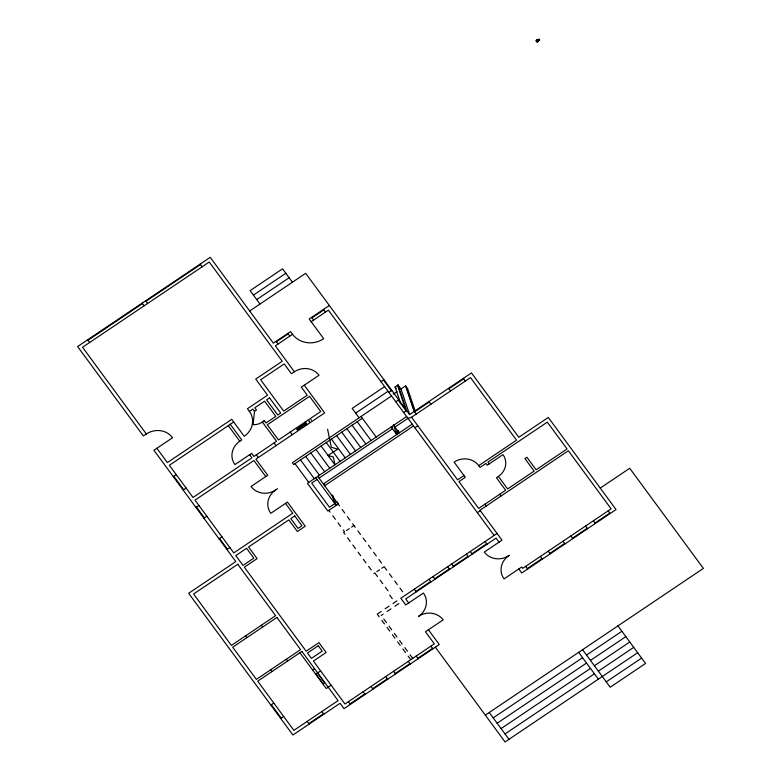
<?xml version="1.0" encoding="UTF-8"?>
<svg xmlns="http://www.w3.org/2000/svg" width="781" height="781" viewBox="0 0 781 781"><rect width="100%" height="100%" fill="white"/><g stroke="black" fill="none" stroke-linecap="round" stroke-linejoin="round"><path stroke-width="1.17" d="M156.854 448.294L167.378 462.596L231.723 419.309L244.219 436.296A19.056 17.641 -18.6 0 0 249.403 411.411L252.849 409.098L254.489 411.333L253.132 424.659A14.292 13.228 -18.6 0 0 262.387 422.062L264.349 420.744M88.009 340.243L142.523 303.555M145.969 301.241L200.483 264.564M536.322 40.885A1.045 0.966 -18.6 0 1 537.611 39.87L538.392 40.758A1.045 0.966 -18.6 0 1 537.103 41.774L536.322 40.885L537.826 39.938M537.963 39.841L539.144 39.05L538.089 39.929M536.362 41.09L537.963 40.016M536.781 41.647L538.363 40.583M538.5 40.466L537.933 39.821A1.191 1.103 -18.6 0 0 536.176 40.895L536.772 41.803A1.191 1.103 -18.6 0 0 538.539 40.749L539.642 39.724L538.519 40.641M536.928 41.715L538.382 40.729M253.415 295.101L285.836 273.291M256.705 299.572L289.116 277.763M249.686 310.984L305.674 273.311L409.586 414.565L471.47 372.928L518.828 437.292L548.291 417.464L616.033 509.554L521.747 573L518.779 568.978M329.348 305.498L309.208 319.038L323.685 338.71A22.629 20.95 -18.6 0 1 292.524 334.288L275.332 345.846L294.408 371.776A17.865 16.538 -18.6 0 1 319.009 375.27L301.329 387.171L307.245 395.215L283.669 411.079L260.649 379.791L284.225 363.926L291.459 373.757L294.408 371.776M276.386 341.795L288.179 333.868M312 317.838L323.783 309.911M311.18 321.723L328.371 310.155L494.119 535.454M428.418 629.789L439.273 644.54L343.991 708.65L340.047 703.29L292.895 735.009L188.651 593.306L235.794 561.588L153.916 450.276L172.572 437.721A19.056 17.641 -18.6 0 0 146.33 433.992L143.392 435.974L77.612 346.569L210.216 257.339L273.36 343.171L290.552 331.603L292.524 334.288M233.695 421.984L169.35 465.281L193.034 497.468L251.97 457.812L249.666 454.679M254.489 411.333L256.451 410.015L254.811 407.78L264.632 401.17L275.81 416.371L265.989 422.98L264.017 420.295M173.314 476.654L176.262 474.672M262.387 422.062L276.523 441.285L253.932 456.485L251.628 453.361L234.935 464.597A17.865 16.538 -18.6 0 1 239.796 441.265L241.759 439.947L230.249 424.298M183.184 490.058L186.122 488.076M306.152 422.853L296.653 429.247L297.141 429.911L306.64 423.527M308.768 421.086L309.256 420.764M311.063 419.553L311.551 420.217M309.266 421.76L309.754 421.428M380.991 381.684L383.94 379.693M196.002 507.494L198.95 505.512M384.613 386.595L352.192 408.404L359.104 417.796M355.648 413.1L388.059 391.291M400.692 403.621L395.069 386.937L398.017 384.955L400.975 388.977L409.586 414.565M388.879 392.413L391.828 390.422M203.9 518.223L206.848 516.241M393.194 394.22L397.06 391.613M400.975 388.977L405.612 385.863L407.584 388.538L415.072 410.786M391.515 395.987L292.309 462.742L293.627 464.529L362.384 418.265M395.791 401.795L398.74 399.813M304.268 385.189L324.662 412.905L255.904 459.169L267.746 475.258L251.043 486.495A17.865 16.538 -18.6 0 0 275.644 489.99L277.606 488.672M403.679 412.524L406.628 410.542L398.017 384.955M219.022 538.783L221.97 536.801M406.637 416.546L307.431 483.302L327.825 511.018L338.134 504.077L337.392 501.851M429.286 401.981L414.555 411.89L405.944 386.312M448.929 388.762L463.66 378.844M317.096 479.475L311.697 483.107L329.455 507.25L334.854 503.608L331.866 494.715M319.068 478.148L392.492 428.749L391.74 426.524M398.447 430.624L399.218 432.908L394.942 427.09L407.955 418.333L411.558 417.249L470.494 377.594L516.534 440.172L478.724 465.622A17.865 16.538 -18.6 0 0 454.122 462.118L465.3 477.318L458.916 481.613L478.646 508.441L505.658 490.263L496.452 477.747L498.415 476.42A16.674 15.435 -18.6 0 0 502.964 454.649L487.246 465.232L485.928 463.445L480.032 467.409L478.724 465.622M395.918 431.786L397.89 430.458M395.85 433.65L397.851 432.303M323.344 483.966L412.231 424.151M226.92 549.512L229.868 547.53M413.549 425.938L324.652 485.753L323.881 483.459M414.867 427.724L417.806 425.743M346.559 530.494L349.253 528.678M351.577 527.116L353.92 525.535M463.982 475.531L457.598 479.827L411.558 417.249M373.865 573.605L374.851 572.942L377.477 576.515M376.813 571.614L379.517 569.798M381.831 568.246L384.174 566.664L386.81 570.237M477.347 512.658L480.295 510.676M381.157 611.464L377.233 614.11L379.205 616.785M385.092 608.819L389.016 606.173M392.95 603.528L396.875 600.892M497.067 533.472L400.809 598.246L405.739 604.953L423.419 593.052A17.865 16.538 -18.6 0 1 418.548 616.375A17.865 16.538 -18.6 0 1 443.149 619.87L425.469 631.77L434.353 643.837L344.968 703.984L313.396 661.077L326.165 652.477L318.931 642.646L306.162 651.237L244.336 567.201L257.105 558.61L248.553 546.983L288.824 519.882L297.376 531.51L305.234 526.218L287.476 502.085L270.773 513.322A17.865 16.538 -18.6 0 1 275.644 489.99M415.951 591.393L430.692 581.474M434.617 578.828L449.348 568.919M453.283 566.274L468.014 556.365M471.939 553.719L486.68 543.801M381.167 615.467L383.129 614.149M387.064 611.503L390.988 608.858M394.922 606.212L398.847 603.567M315.719 674.208L320.63 670.908M270.861 705.067L273.809 703.076M600.257 488.096L629.72 468.268L703.388 568.402L485.323 715.132M508.919 555.574A17.865 16.538 -18.6 0 0 504.048 578.897L521.728 566.996L522.714 568.334L611.123 508.851L568.363 450.744L479.964 510.227L501.998 540.179L484.318 552.069A17.865 16.538 -18.6 0 0 508.919 555.574L509.407 555.242M280.73 718.471L283.679 716.489M331.154 685.21L326.243 688.52L299.933 652.76M527.312 568.588L542.043 558.679M549.902 553.387L564.634 543.478M572.493 538.187L587.224 528.268M595.083 522.987L609.815 513.068M308.778 723.665L323.51 713.746M350.044 703.906L364.776 693.997M372.635 688.705L387.376 678.796M395.225 673.505L409.966 663.586M417.825 658.305L432.557 648.386M493.201 717.846L582.587 657.7M586.511 655.064L621.871 631.263M497.146 723.216L586.531 663.069M590.465 660.423L625.825 636.632M501.09 728.575L590.475 668.429M594.409 665.783L629.769 641.992M505.043 733.945L594.429 673.798M598.353 671.152L633.713 647.361M637.657 652.721L505.053 741.95L435.339 647.185M606.241 681.881L641.611 658.09M608.174 510.833L610.146 513.517M593.433 520.751L595.415 523.436M585.584 526.033L587.556 528.717M463.338 378.394L465.31 381.079M570.843 535.951L572.815 538.636M562.984 541.243L564.966 543.918M448.606 388.313L450.578 390.998M617.927 625.903L645.555 663.45L610.195 687.241L582.567 649.694M489.209 463.904L487.891 462.118L547.315 422.13L567.055 448.948L536.108 469.771L526.902 457.256L524.939 458.574L534.145 471.099L507.621 488.935L498.415 476.42M548.252 551.152L550.224 553.836M499.772 494.227L501.08 496.013M428.954 401.532L430.927 404.216M540.393 556.443L542.365 559.128M485.03 504.145L486.348 505.932M416.195 414.125L414.223 411.45L405.612 385.863M395.069 386.937L396.26 388.547M525.662 566.352L527.634 569.037M383.451 380.025L391.34 390.754M398.242 400.145L406.14 410.874M499.049 542.16L496.091 538.138L405.73 598.939L408.688 602.971M578.643 652.34L598.373 679.158M323.451 309.461L325.423 312.136M485.03 541.565L487.002 544.25M292.406 282.234L282.546 268.82L250.125 290.63L259.995 304.043M311.668 317.389L313.64 320.073M391.174 426.953L396.758 434.558L393.39 424.542M470.299 551.484L472.271 554.168M466.374 554.129L468.346 556.804M361.066 416.478L376.188 437.038M357.22 421.73L371.034 440.504M287.847 333.419L289.819 336.103M352.065 425.206L365.879 443.979M451.633 564.038L453.605 566.723M346.91 428.671L360.724 447.445M447.708 566.684L449.68 569.369M276.064 341.346L278.036 344.03M341.756 432.147L355.57 450.92M336.601 435.613L350.405 454.386M432.977 576.603L434.949 579.277M331.437 439.078L345.251 457.861M200.151 264.115L202.123 266.799M429.042 579.238L431.014 581.923M326.282 442.554L340.096 461.327M305.01 422.121L306.982 424.796M321.128 446.019L334.942 464.793L333.311 456.983L328.03 455.401L337.743 449.221L331.29 447.181L327.571 429.189M315.973 449.495L329.777 468.268M414.311 589.157L416.283 591.842M310.809 452.96L324.623 471.734M290.278 432.03L292.25 434.714M305.654 456.436L319.468 475.209M317.75 476.361L339.452 505.863M342.088 509.446L344.714 513.019M347.35 516.592L349.976 520.175M352.612 523.748L355.238 527.321M357.874 530.904L360.5 534.477M363.136 538.05L365.762 541.623M368.398 545.206L371.024 548.779M373.66 552.352L376.286 555.935M378.912 559.508L381.548 563.081M389.436 573.81L392.072 577.393M394.698 580.966L397.334 584.539M399.96 588.122L402.596 591.695M489.257 712.487L508.987 739.304M315.788 477.689L336.172 505.405L332.804 495.388M300.5 459.902L314.313 478.675M430.907 646.151L432.889 648.835M294.964 463.621L308.778 482.404M328.811 510.354L330.119 512.151M332.755 515.724L335.381 519.297M338.017 522.87L340.643 526.453M343.279 530.026L344.597 531.812L343.611 532.476L344.929 534.263M380.113 580.088L382.739 583.671M385.375 587.244L388.001 590.817M347.555 537.836L350.191 541.418M352.817 544.992L355.453 548.565M358.079 552.147L360.715 555.721M363.341 559.294L365.977 562.876M368.603 566.45L371.239 570.023M389.651 595.054L392.277 598.637M274.063 442.934L276.044 445.619M249.403 411.411L247.431 408.727L267.571 395.176L255.729 379.088L282.253 361.242L209.249 262.006L82.532 347.272L146.33 433.992M416.175 656.069L418.147 658.754M383.803 619.04L386.429 622.623M389.065 626.196L391.691 629.769M394.327 633.352L396.953 636.925M399.589 640.498L402.215 644.081M404.851 647.654L407.477 651.227M410.113 654.8L412.739 658.383M381.831 620.368L384.467 623.941M387.093 627.514L389.729 631.097M392.355 634.67L394.991 638.243M397.617 641.826L400.253 645.399M402.879 648.972L405.515 652.555M408.141 656.128L410.777 659.701M145.637 300.802L147.609 303.477M256.383 454.835L258.365 457.52M408.317 661.351L410.289 664.035M142.201 303.116L144.173 305.791M228.286 425.625L239.796 441.265M265.774 476.586L253.942 460.487L195.006 500.143L233.812 552.899L292.748 513.234L285.514 503.403M393.585 671.269L395.557 673.954M385.726 676.561L387.698 679.236M370.995 686.47L372.967 689.154M363.136 691.761L365.108 694.436M87.687 339.794L89.659 342.478M348.404 701.67L350.376 704.355M173.802 476.322L183.672 489.726M196.5 507.162L204.388 517.891M219.52 538.451L227.408 549.18M314.304 668.8L312.83 669.786M317.437 673.056L324.603 682.799L323.129 683.785L315.963 674.042M261.342 625.259L262.66 627.045M286.344 659.232L287.652 661.019M321.86 711.511L323.842 714.195M245.634 635.832L246.942 637.618M270.626 669.805L271.934 671.592M307.128 721.429L309.1 724.104M271.358 704.735L281.219 718.139M397.529 385.287L405.759 409.761M394.18 424.815L394.942 427.09M269.543 397.861L266.594 399.843L277.782 415.043L280.721 413.061L269.543 397.861M309.54 396.348L267.307 424.766L278.485 439.967L320.727 411.538L309.54 396.348M246.591 548.311L235.784 555.574L243.018 565.415L253.825 558.142L246.591 548.311M294.72 515.919L290.786 518.564L298.02 528.395L301.954 525.75L294.72 515.919M237.766 564.263L193.571 594.009L231.391 645.418L275.586 615.672L237.766 564.263M276.904 617.459L232.699 647.205L256.383 679.392L300.578 649.646L276.904 617.459M301.896 651.432L257.701 681.178L293.871 730.352L338.075 700.606L301.896 651.432M318.277 645.76L307.47 653.023L311.424 658.393L322.221 651.12L318.277 645.76"/></g></svg>
